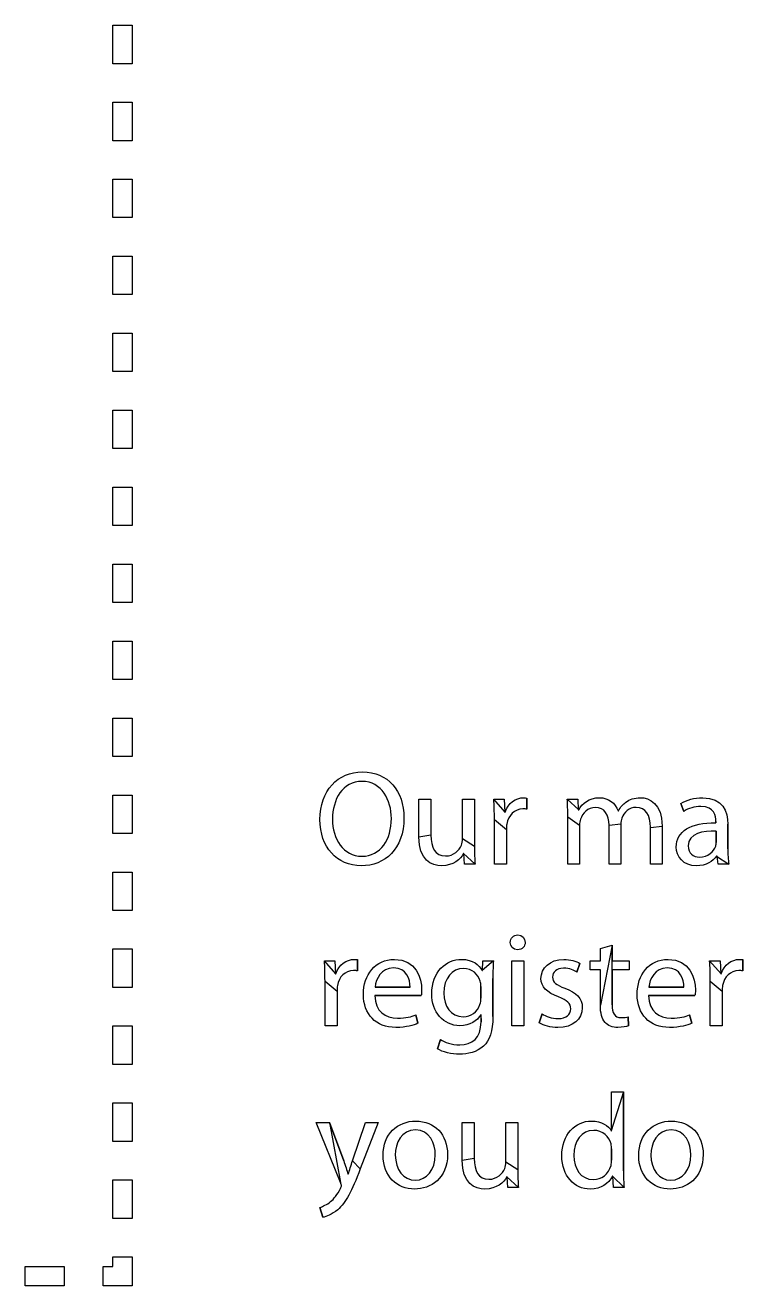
# Model space of a CAD drawing. Extents: x 1 to 901, y -2 to 434.
# Drawn here: x 723.6 to 783.5, y -2.4 to 102.7 of the extents above; entities that cross this region are included whole.
import ezdxf

# ---------------------------------------------------------------- set-up
doc = ezdxf.new("R2010")
doc.units = 0
doc.layers.add('Design_Template', color=7, linetype='CONTINUOUS')

msp = doc.modelspace()

# ---------------------------------------------------------------- linework, layer by layer
at = {"layer": 'Design_Template', "color": 7}
for points in [[(732.55619, 99.447214), (730.932068, 99.447214), (730.932068, 102.656052), (732.55619, 102.656052), (732.55619, 99.447214), (732.55619, 99.447214), (732.55619, 99.447214)], [(732.55619, 93.029538), (730.932068, 93.029538), (730.932068, 96.238376), (732.55619, 96.238376), (732.55619, 93.029538), (732.55619, 93.029538), (732.55619, 93.029538)], [(732.55619, 86.611861), (730.932068, 86.611861), (730.932068, 89.820699), (732.55619, 89.820699), (732.55619, 86.611861), (732.55619, 86.611861), (732.55619, 86.611861)], [(732.55619, 80.194185), (730.932068, 80.194185), (730.932068, 83.403023), (732.55619, 83.403023), (732.55619, 80.194185), (732.55619, 80.194185), (732.55619, 80.194185)], [(732.55619, 73.776509), (730.932068, 73.776509), (730.932068, 76.985347), (732.55619, 76.985347), (732.55619, 73.776509), (732.55619, 73.776509), (732.55619, 73.776509)], [(732.55619, 67.358833), (730.932068, 67.358833), (730.932068, 70.567671), (732.55619, 70.567671), (732.55619, 67.358833), (732.55619, 67.358833), (732.55619, 67.358833)], [(732.55619, 60.941157), (730.932068, 60.941157), (730.932068, 64.149995), (732.55619, 64.149995), (732.55619, 60.941157), (732.55619, 60.941157), (732.55619, 60.941157)], [(732.55619, 54.523481), (730.932068, 54.523481), (730.932068, 57.732319), (732.55619, 57.732319), (732.55619, 54.523481), (732.55619, 54.523481), (732.55619, 54.523481)], [(732.55619, 48.105804), (730.932068, 48.105804), (730.932068, 51.314642), (732.55619, 51.314642), (732.55619, 48.105804), (732.55619, 48.105804), (732.55619, 48.105804)], [(732.55619, 41.688128), (730.932068, 41.688128), (730.932068, 44.896966), (732.55619, 44.896966), (732.55619, 41.688128), (732.55619, 41.688128), (732.55619, 41.688128)], [(732.55619, 35.270452), (730.932068, 35.270452), (730.932068, 38.47929), (732.55619, 38.47929), (732.55619, 35.270452), (732.55619, 35.270452), (732.55619, 35.270452)], [(756.469773, 34.962404), (756.469773, 38.142362), (757.471045, 38.142362), (757.471045, 35.142901)], [(760.109432, 34.817204), (760.109432, 38.143164), (761.110704, 38.143164), (761.110704, 34.1987), (761.110704, 34.1987), (761.110704, 34.1987)], [(762.721834, 38.14156), (763.598048, 38.14156), (763.643523, 37.062588), (763.67763, 37.062588)], [(765.486903, 38.231407), (765.486903, 37.29924)], [(768.849649, 38.142362), (769.725051, 38.142362), (769.771338, 37.255118), (769.805445, 37.255118)], [(773.092669, 37.165271), (773.115407, 37.165271)], [(778.560278, 37.118743), (778.332901, 37.781368)], [(749.261917, 36.45692), (749.261917, 36.45692)], [(755.222447, 36.569229), (755.222447, 36.569229)], [(763.769393, 35.602567), (763.769393, 32.703382), (762.768121, 32.703382), (762.768121, 36.444887), (762.767309, 36.444887), (762.767309, 36.444887)], [(769.872846, 35.975594), (769.872846, 32.705788), (768.895124, 32.705788), (768.895124, 36.670308), (768.895936, 36.670308), (768.895936, 36.670308)], [(773.320047, 36.065442), (773.320047, 32.705788), (772.341513, 32.705788), (772.341513, 35.964363)], [(776.767247, 35.896978), (776.767247, 32.704986), (775.788713, 32.704986), (775.788713, 35.772635)], [(781.25551, 36.163311), (781.25551, 36.275621)], [(782.245413, 36.039771), (782.245413, 34.006972), (782.244601, 34.006972), (782.244601, 34.006972)], [(781.277436, 34.535628), (781.277436, 35.479027), (781.277436, 35.479027), (781.277436, 35.479027)], [(761.156179, 32.704184), (760.269408, 32.704184), (760.212564, 33.591428), (760.189826, 33.591428)], [(782.324995, 32.703382), (781.426855, 32.703382), (781.347273, 33.388469), (781.312354, 33.388469)], [(732.55619, 28.852776), (730.932068, 28.852776), (730.932068, 32.061614), (732.55619, 32.061614), (732.55619, 28.852776), (732.55619, 28.852776), (732.55619, 28.852776)], [(732.55619, 22.4351), (730.932068, 22.4351), (730.932068, 25.643938), (732.55619, 25.643938), (732.55619, 22.4351), (732.55619, 22.4351), (732.55619, 22.4351)], [(765.337483, 26.193451), (765.337483, 26.193451)], [(771.613094, 20.947803), (771.613094, 23.913572), (770.759617, 23.913572), (770.759617, 24.666044), (771.613094, 24.666044), (771.613094, 25.677631), (772.591627, 25.968833), (772.591627, 25.968833), (772.591627, 25.968833)], [(772.591627, 25.968833), (772.591627, 24.665242), (774.024916, 24.665242), (774.024916, 23.91277), (772.591627, 23.91277), (772.591627, 20.980694)], [(748.591154, 24.665242), (749.466556, 24.665242), (749.512844, 23.58627), (749.546138, 23.58627)], [(751.355411, 24.75509), (751.355411, 23.822922)], [(761.746548, 23.846186), (761.769286, 23.846186), (761.80258, 24.666044), (762.690975, 24.666044)], [(764.222523, 19.226262), (764.222523, 24.66444), (765.223795, 24.66444), (765.223795, 19.226262), (764.222523, 19.226262), (764.222523, 19.226262)], [(769.89802, 24.439821), (769.659274, 23.721042)], [(780.729294, 24.665242), (781.605509, 24.665242), (781.650984, 23.58627), (781.685903, 23.58627)], [(783.494363, 24.75509), (783.494363, 23.822922)], [(762.644688, 23.182759), (762.644688, 20.02446), (762.6455, 20.02446), (762.6455, 20.02446)], [(749.638713, 22.126249), (749.638713, 19.227064), (748.637441, 19.227064), (748.637441, 22.968569), (748.636629, 22.968569), (748.636629, 22.968569)], [(752.809001, 22.473606), (755.732422, 22.473606), (755.732422, 22.473606), (755.732422, 22.473606)], [(761.64504, 21.541438), (761.64504, 22.519332), (761.64504, 22.519332), (761.64504, 22.519332)], [(775.649039, 22.473606), (778.572459, 22.473606), (778.572459, 22.473606), (778.572459, 22.473606)], [(781.776854, 22.126249), (781.776854, 19.227064), (780.776394, 19.227064), (780.776394, 22.968569), (780.775582, 22.968569), (780.775582, 22.968569)], [(756.666292, 21.766057), (752.797632, 21.766057), (752.797632, 21.766057)], [(779.505518, 21.766057), (775.63767, 21.766057), (775.63767, 21.766057)], [(756.210726, 20.159231), (756.392627, 19.45088)], [(761.655597, 19.564794), (761.655597, 20.160836), (761.633672, 20.160836)], [(766.508476, 19.485375), (766.747222, 20.227419), (766.747222, 20.227419), (766.747222, 20.227419)], [(773.922596, 19.99157), (773.968071, 19.239097)], [(779.049951, 20.159231), (779.232665, 19.45088)], [(732.55619, 16.017424), (730.932068, 16.017424), (730.932068, 19.226262), (732.55619, 19.226262), (732.55619, 16.017424), (732.55619, 16.017424), (732.55619, 16.017424)], [(758.015126, 17.329036), (758.266053, 18.09274)], [(772.524226, 10.481376), (772.546964, 10.481376), (772.546964, 13.72872), (773.536867, 13.72872), (773.536867, 13.727918), (773.536867, 13.727918)], [(773.536867, 13.727918), (773.536867, 7.154613)], [(732.55619, 9.599747), (730.932068, 9.599747), (730.932068, 12.808586), (732.55619, 12.808586), (732.55619, 9.599747), (732.55619, 9.599747), (732.55619, 9.599747)], [(749.932679, 6.176719), (747.90821, 11.188122), (749.000433, 11.188122), (749.000433, 11.188122), (749.000433, 11.188122)], [(749.000433, 11.188122), (750.194975, 7.974471)], [(750.933951, 7.996933), (752.026986, 11.188122), (753.085102, 11.188122), (751.582788, 7.311846)], [(760.08507, 8.008164), (760.08507, 11.188122), (761.086342, 11.188122), (761.086342, 8.188661)], [(763.72473, 7.862964), (763.72473, 11.188925), (764.726001, 11.188925), (764.726001, 7.24446), (764.726001, 7.24446), (764.726001, 7.24446)], [(754.502961, 8.458203), (754.502961, 8.458203), (754.502961, 8.458203)], [(758.85967, 8.514358), (758.85967, 8.514358), (758.85967, 8.514358)], [(772.547776, 8.031428), (772.547776, 8.974826), (772.546964, 8.974826), (772.546964, 8.974826)], [(775.830128, 8.458203), (775.830128, 8.458203), (775.830128, 8.458203)], [(780.187649, 8.514358), (780.187649, 8.514358), (780.187649, 8.514358)], [(732.55619, 3.182071), (730.932068, 3.182071), (730.932068, 6.390909), (732.55619, 6.390909), (732.55619, 3.182071), (732.55619, 3.182071), (732.55619, 3.182071)], [(750.558779, 6.861806), (750.581516, 6.861806)], [(764.770665, 5.749944), (763.883894, 5.749944), (763.827049, 6.637188), (763.805124, 6.637188)], [(773.582342, 5.749944), (772.694759, 5.749944), (772.648472, 6.694145), (772.615177, 6.694145)], [(748.466097, 3.277534), (748.21517, 4.097392)], [(726.871761, -2.433395), (723.623515, -2.433395), (723.623515, -0.828976), (726.871761, -0.828976), (726.871761, -2.433395), (726.871761, -2.433395), (726.871761, -2.433395)], [(732.55619, -2.433395), (730.120006, -2.433395), (730.120006, -0.828976), (730.932068, -0.828976), (730.932068, -0.026767), (732.55619, -0.026767), (732.55619, -2.433395), (732.55619, -2.433395), (732.55619, -2.433395)]]:
    msp.add_lwpolyline(points, close=True, dxfattribs=at)
for points in [[(748.21517, 36.434458), (748.21517, 38.839482), (749.717483, 40.412615), (751.76469, 40.412615)], [(751.76469, 40.412615), (753.868741, 40.412615), (755.222447, 38.827449), (755.222447, 36.569229)], [(751.728959, 39.614417), (750.081287, 39.614417), (749.261917, 38.108669), (749.261917, 36.45692)], [(754.174888, 36.524306), (754.174888, 38.041284), (753.379068, 39.614417), (751.728959, 39.614417)], [(762.767309, 36.444887), (762.767309, 37.085852), (762.75594, 37.636168), (762.721834, 38.14156)], [(763.67763, 37.062588), (763.928557, 37.793401), (764.541663, 38.253869), (765.213238, 38.253869)], [(765.213238, 38.253869), (765.31637, 38.253869), (765.395952, 38.241836), (765.486903, 38.231407)], [(768.895936, 36.670308), (768.895936, 37.243888), (768.873199, 37.693125), (768.849649, 38.142362)], [(769.805445, 37.255118), (770.112404, 37.772544), (770.624815, 38.255474), (771.546505, 38.255474)], [(771.546505, 38.255474), (772.28548, 38.255474), (772.853923, 37.805434), (773.092669, 37.165271)], [(773.115407, 37.165271), (773.28594, 37.480539), (773.513317, 37.705158), (773.741506, 37.873622)], [(773.741506, 37.873622), (774.071203, 38.121505), (774.423638, 38.256276), (774.946605, 38.256276)], [(774.946605, 38.256276), (775.686393, 38.256276), (776.767247, 37.783775), (776.767247, 35.896978)], [(778.332901, 37.781368), (778.788468, 38.062943), (779.45923, 38.253869), (780.152731, 38.253869)], [(780.152731, 38.253869), (781.836134, 38.253869), (782.245413, 37.118743), (782.245413, 36.039771)], [(765.145025, 37.3209), (764.440156, 37.3209), (763.939926, 36.803474), (763.803499, 36.063035)], [(765.486903, 37.29924), (765.384583, 37.3209), (765.281451, 37.3209), (765.145025, 37.3209)], [(771.192446, 37.447649), (770.577715, 37.447649), (770.111592, 36.953488), (769.95324, 36.459327)], [(772.341513, 35.964363), (772.341513, 36.829145), (771.954159, 37.447649), (771.192446, 37.447649)], [(774.594171, 37.446847), (774.013547, 37.446847), (773.58153, 37.0305), (773.399629, 36.559603)], [(775.788713, 35.772635), (775.788713, 36.828343), (775.390803, 37.446847), (774.594171, 37.446847)], [(780.004936, 37.523056), (779.481156, 37.523056), (778.94682, 37.377054), (778.560278, 37.118743)], [(781.25551, 36.275621), (781.25551, 36.714429), (781.131265, 37.534287), (780.004936, 37.523056)], [(751.661558, 32.579841), (749.62572, 32.579841), (748.21517, 34.141743), (748.21517, 36.434458)], [(749.261917, 36.45692), (749.261917, 34.827632), (750.1495, 33.37804), (751.718402, 33.37804)], [(755.222447, 36.569229), (755.222447, 33.974082), (753.618626, 32.579841), (751.661558, 32.579841)], [(751.718402, 33.37804), (753.288929, 33.37804), (754.174888, 34.804368), (754.174888, 36.524306)], [(763.803499, 36.063035), (763.780762, 35.928264), (763.769393, 35.7598), (763.769393, 35.602567)], [(769.95324, 36.459327), (769.896396, 36.324555), (769.872846, 36.144058), (769.872846, 35.975594)], [(773.399629, 36.559603), (773.353341, 36.412798), (773.320047, 36.244334), (773.320047, 36.065442)], [(777.945548, 34.140941), (777.945548, 35.455762), (779.128721, 36.174542), (781.25551, 36.163311)], [(758.369997, 32.579841), (757.505964, 32.579841), (756.469773, 33.063574), (756.469773, 34.962404)], [(757.471045, 35.142901), (757.471045, 34.108853), (757.800742, 33.400502), (758.699694, 33.400502)], [(760.019294, 34.31101), (760.076138, 34.445781), (760.109432, 34.626278), (760.109432, 34.817204)], [(781.277436, 35.479027), (780.185213, 35.501488), (778.946008, 35.310563), (778.946008, 34.254053)], [(758.699694, 33.400502), (759.370456, 33.400502), (759.83658, 33.86097), (760.019294, 34.31101)], [(761.110704, 34.1987), (761.110704, 33.62512), (761.122073, 33.130959), (761.156179, 32.704184)], [(779.629763, 32.579039), (778.514803, 32.579039), (777.945548, 33.354776), (777.945548, 34.140941)], [(778.946008, 34.254053), (778.946008, 33.602659), (779.378024, 33.310654), (779.878254, 33.310654)], [(779.878254, 33.310654), (780.605861, 33.310654), (781.072796, 33.759892), (781.23196, 34.22036)], [(781.23196, 34.22036), (781.266067, 34.333471), (781.277436, 34.444979), (781.277436, 34.535628)], [(782.244601, 34.006972), (782.244601, 33.534471), (782.267339, 33.074002), (782.324995, 32.703382)], [(760.189826, 33.591428), (759.939712, 33.153421), (759.348531, 32.579841), (758.369997, 32.579841)], [(781.312354, 33.388469), (781.005395, 32.961693), (780.414215, 32.579039), (779.629763, 32.579039)], [(764.098278, 26.193451), (764.098278, 26.530379), (764.348393, 26.811955), (764.723565, 26.811955)], [(764.723565, 26.811955), (765.087368, 26.811955), (765.337483, 26.542413), (765.337483, 26.193451)], [(764.700827, 25.586981), (764.336212, 25.586981), (764.098278, 25.856523), (764.098278, 26.193451)], [(765.337483, 26.193451), (765.337483, 25.856523), (765.098737, 25.586981), (764.700827, 25.586981)], [(748.636629, 22.968569), (748.636629, 23.609535), (748.625261, 24.15985), (748.591154, 24.665242)], [(749.546138, 23.58627), (749.797065, 24.317083), (750.410171, 24.777552), (751.082558, 24.777552)], [(751.082558, 24.777552), (751.184878, 24.777552), (751.26446, 24.765518), (751.355411, 24.75509)], [(751.842648, 21.855102), (751.842648, 23.496423), (752.82037, 24.777552), (754.425003, 24.777552)], [(754.425003, 24.777552), (756.233463, 24.777552), (756.699587, 23.226078), (756.699587, 22.226525)], [(757.538446, 21.902433), (757.538446, 23.745108), (758.754914, 24.779156), (760.029038, 24.779156)], [(760.029038, 24.779156), (760.984834, 24.779156), (761.496433, 24.295424), (761.746548, 23.846186)], [(762.690975, 24.666044), (762.656057, 24.284193), (762.644688, 23.834955), (762.644688, 23.182759)], [(766.656271, 23.181957), (766.656271, 24.058772), (767.383878, 24.777552), (768.555683, 24.777552)], [(768.555683, 24.777552), (769.114381, 24.777552), (769.60243, 24.630747), (769.89802, 24.439821)], [(774.681873, 21.855102), (774.681873, 23.496423), (775.660407, 24.777552), (777.264229, 24.777552)], [(777.264229, 24.777552), (779.073501, 24.777552), (779.539624, 23.226078), (779.539624, 22.226525)], [(780.775582, 22.968569), (780.775582, 23.609535), (780.764213, 24.15985), (780.729294, 24.665242)], [(781.685903, 23.58627), (781.936018, 24.317083), (782.549936, 24.777552), (783.221511, 24.777552)], [(783.221511, 24.777552), (783.32383, 24.777552), (783.404225, 24.765518), (783.494363, 24.75509)], [(751.014345, 23.844582), (750.309476, 23.844582), (749.808434, 23.327157), (749.672008, 22.586717)], [(751.355411, 23.822922), (751.253091, 23.844582), (751.150771, 23.844582), (751.014345, 23.844582)], [(754.344609, 24.069201), (753.320599, 24.069201), (752.888583, 23.158693), (752.809001, 22.473606)], [(755.732422, 22.473606), (755.744603, 23.092109), (755.470938, 24.069201), (754.344609, 24.069201)], [(760.189014, 24.013046), (759.233218, 24.013046), (758.550275, 23.21565), (758.550275, 21.957785)], [(761.588196, 22.957338), (761.405482, 23.542149), (760.928802, 24.013046), (760.189014, 24.013046)], [(768.124478, 21.642517), (767.124018, 22.001907), (766.656271, 22.529761), (766.656271, 23.181957)], [(768.532945, 24.046739), (767.940952, 24.046739), (767.622624, 23.709811), (767.622624, 23.305497)], [(767.622624, 23.305497), (767.622624, 22.855458), (767.941764, 22.654103), (768.658002, 22.372527)], [(769.659274, 23.721042), (769.443266, 23.856615), (769.045356, 24.046739), (768.532945, 24.046739)], [(777.184647, 24.069201), (776.160637, 24.069201), (775.728621, 23.158693), (775.649039, 22.473606)], [(778.572459, 22.473606), (778.583828, 23.092109), (778.310976, 24.069201), (777.184647, 24.069201)], [(783.153298, 23.844582), (782.447616, 23.844582), (781.948198, 23.327157), (781.811772, 22.586717)], [(783.494363, 23.822922), (783.392044, 23.844582), (783.289724, 23.844582), (783.153298, 23.844582)], [(749.672008, 22.586717), (749.650082, 22.451946), (749.638713, 22.28268), (749.638713, 22.126249)], [(756.699587, 22.226525), (756.699587, 22.024369), (756.688218, 21.877564), (756.666292, 21.766057)], [(761.64504, 22.519332), (761.64504, 22.687796), (761.633672, 22.833798), (761.588196, 22.957338)], [(768.658002, 22.372527), (769.601618, 22.024369), (770.102659, 21.552669), (770.102659, 20.74324)], [(779.539624, 22.226525), (779.539624, 22.024369), (779.527444, 21.877564), (779.505518, 21.766057)], [(781.811772, 22.586717), (781.788222, 22.451946), (781.776854, 22.28268), (781.776854, 22.126249)], [(754.55006, 19.101919), (752.854476, 19.101919), (751.842648, 20.214584), (751.842648, 21.855102)], [(752.797632, 21.766057), (752.82037, 20.428774), (753.673846, 19.877656), (754.686487, 19.877656)], [(759.881243, 19.250328), (758.516168, 19.250328), (757.538446, 20.396685), (757.538446, 21.902433)], [(758.550275, 21.957785), (758.550275, 20.890044), (759.108161, 20.001998), (760.177645, 20.001998)], [(761.564646, 21.013585), (761.621491, 21.182049), (761.64504, 21.372974), (761.64504, 21.541438)], [(769.136306, 20.654195), (769.136306, 21.125894), (768.852085, 21.372974), (768.124478, 21.642517)], [(777.389286, 19.101919), (775.693702, 19.101919), (774.681873, 20.214584), (774.681873, 21.855102)], [(775.63767, 21.766057), (775.660407, 20.428774), (776.513884, 19.877656), (777.525712, 19.877656)], [(754.686487, 19.877656), (755.402725, 19.877656), (755.84611, 20.001196), (756.210726, 20.159231)], [(761.633672, 20.160836), (761.337269, 19.654642), (760.73472, 19.250328), (759.881243, 19.250328)], [(760.177645, 20.001998), (760.802933, 20.001998), (761.360007, 20.38385), (761.564646, 21.013585)], [(762.6455, 20.02446), (762.6455, 18.766596), (762.384016, 18.013321), (761.860237, 17.530391)], [(766.747222, 20.227419), (767.054181, 20.046922), (767.577149, 19.844765), (768.07819, 19.844765)], [(770.102659, 20.74324), (770.102659, 19.77738), (769.340134, 19.102721), (768.055453, 19.102721)], [(768.07819, 19.844765), (768.795241, 19.844765), (769.136306, 20.193726), (769.136306, 20.654195)], [(772.000447, 19.520673), (771.727594, 19.823908), (771.613094, 20.306838), (771.613094, 20.947803)], [(772.591627, 20.980694), (772.591627, 20.306036), (772.784898, 19.924184), (773.341972, 19.924184)], [(773.341972, 19.924184), (773.614825, 19.924184), (773.774801, 19.946646), (773.922596, 19.99157)], [(777.525712, 19.877656), (778.242762, 19.877656), (778.686148, 20.001196), (779.049951, 20.159231)], [(756.392627, 19.45088), (756.039381, 19.293647), (755.426274, 19.101919), (754.55006, 19.101919)], [(759.880431, 17.654733), (760.905252, 17.654733), (761.655597, 18.182587), (761.655597, 19.564794)], [(768.055453, 19.102721), (767.452903, 19.102721), (766.894205, 19.259954), (766.508476, 19.485375)], [(773.080488, 19.104326), (772.614365, 19.104326), (772.239193, 19.261559), (772.000447, 19.520673)], [(773.968071, 19.239097), (773.775613, 19.171711), (773.467842, 19.104326), (773.080488, 19.104326)], [(779.232665, 19.45088), (778.879419, 19.293647), (778.2655, 19.101919), (777.389286, 19.101919)], [(758.266053, 18.09274), (758.629044, 17.85689), (759.198299, 17.654733), (759.880431, 17.654733)], [(759.847137, 16.878997), (759.187743, 16.878997), (758.459324, 17.03623), (758.015126, 17.329036)], [(761.860237, 17.530391), (761.314531, 17.046658), (760.540637, 16.878997), (759.847137, 16.878997)], [(753.479763, 8.423708), (753.479763, 10.232691), (754.696231, 11.300432), (756.209102, 11.300432)], [(756.187988, 10.559992), (755.014559, 10.55919), (754.502961, 9.480218), (754.502961, 8.458203)], [(757.836473, 8.481467), (757.836473, 9.402404), (757.370349, 10.559992), (756.187988, 10.559992)], [(756.209102, 11.300432), (757.790185, 11.301234), (758.85967, 10.166107), (758.85967, 8.514358)], [(768.394894, 8.390818), (768.383526, 10.1998), (769.53178, 11.301234), (770.862749, 11.301234)], [(771.056019, 10.525497), (770.021453, 10.525497), (769.406723, 9.627023), (769.406723, 8.435741)], [(770.862749, 11.301234), (771.716225, 11.301234), (772.274112, 10.908151), (772.524226, 10.481376)], [(772.500677, 9.390371), (772.352881, 10.008874), (771.807176, 10.525497), (771.056019, 10.525497)], [(774.807743, 8.423708), (774.807743, 10.232691), (776.024211, 11.300432), (777.537081, 11.300432)], [(777.515156, 10.559992), (776.342539, 10.55919), (775.830128, 9.480218), (775.830128, 8.458203)], [(779.16364, 8.481467), (779.16364, 9.402404), (778.697517, 10.559992), (777.515156, 10.559992)], [(777.537081, 11.300432), (779.118165, 11.301234), (780.187649, 10.166107), (780.187649, 8.514358)], [(756.118963, 5.625601), (754.639387, 5.625601), (753.479763, 6.704573), (753.479763, 8.423708)], [(754.502961, 8.458203), (754.502961, 7.266922), (755.185904, 6.368448), (756.163626, 6.368448)], [(758.85967, 8.514358), (758.85967, 6.502417), (757.43775, 5.625601), (756.118963, 5.625601)], [(756.163626, 6.368448), (757.120234, 6.368448), (757.836473, 7.255691), (757.836473, 8.481467)], [(769.406723, 8.435741), (769.406723, 7.334308), (769.965421, 6.424602), (771.034094, 6.424602)], [(772.546964, 8.974826), (772.546964, 9.097564), (772.534783, 9.266831), (772.500677, 9.390371)], [(777.446942, 5.625601), (775.967367, 5.625601), (774.807743, 6.704573), (774.807743, 8.423708)], [(775.830128, 8.458203), (775.830128, 7.266922), (776.513072, 6.368448), (777.490794, 6.368448)], [(780.187649, 8.514358), (780.187649, 6.502417), (778.76573, 5.625601), (777.446942, 5.625601)], [(777.490794, 6.368448), (778.447402, 6.368448), (779.16364, 7.255691), (779.16364, 8.481467)], [(750.194975, 7.974471), (750.331401, 7.615081), (750.467828, 7.188306), (750.558779, 6.861806)], [(750.581516, 6.861806), (750.683836, 7.187503), (750.797525, 7.60385), (750.933951, 7.996933)], [(761.984482, 5.625601), (761.120449, 5.625601), (760.08507, 6.109334), (760.08507, 8.008164)], [(761.086342, 8.188661), (761.086342, 7.154613), (761.416039, 6.446262), (762.314179, 6.446262)], [(762.314179, 6.446262), (762.984942, 6.446262), (763.451877, 6.90673), (763.633779, 7.35677)], [(763.633779, 7.35677), (763.690623, 7.491541), (763.72473, 7.672038), (763.72473, 7.862964)], [(770.761241, 5.626404), (769.430273, 5.626404), (768.394894, 6.739068), (768.394894, 8.390818)], [(771.034094, 6.424602), (771.704856, 6.424602), (772.318775, 6.87384), (772.501489, 7.604652)], [(772.501489, 7.604652), (772.535595, 7.739424), (772.547776, 7.874195), (772.547776, 8.031428)], [(751.582788, 7.311846), (750.865738, 5.446709), (750.377689, 4.502508), (749.694745, 3.907269)], [(763.805124, 6.637188), (763.554197, 6.199181), (762.963016, 5.625601), (761.984482, 5.625601)], [(764.726001, 7.24446), (764.726001, 6.670881), (764.73737, 6.176719), (764.770665, 5.749944)], [(772.615177, 6.694145), (772.318775, 6.086872), (771.658569, 5.626404), (770.761241, 5.626404)], [(773.536867, 7.154613), (773.536867, 6.670881), (773.558793, 6.120565), (773.582342, 5.749944)], [(749.091384, 4.581125), (749.364236, 4.795315), (749.693933, 5.176364), (749.932679, 5.682558)], [(750.012261, 5.918408), (750.012261, 5.974563), (749.990336, 6.053179), (749.932679, 6.176719)], [(749.932679, 5.682558), (749.978967, 5.783637), (750.012261, 5.862253), (750.012261, 5.918408)], [(748.21517, 4.097392), (748.466097, 4.176811), (748.795793, 4.334044), (749.091384, 4.581125)], [(749.694745, 3.907269), (749.194516, 3.490922), (748.717024, 3.322458), (748.466097, 3.277534)]]:
    msp.add_open_spline(points, degree=3, dxfattribs=at)

doc.saveas('drawing.dxf')
